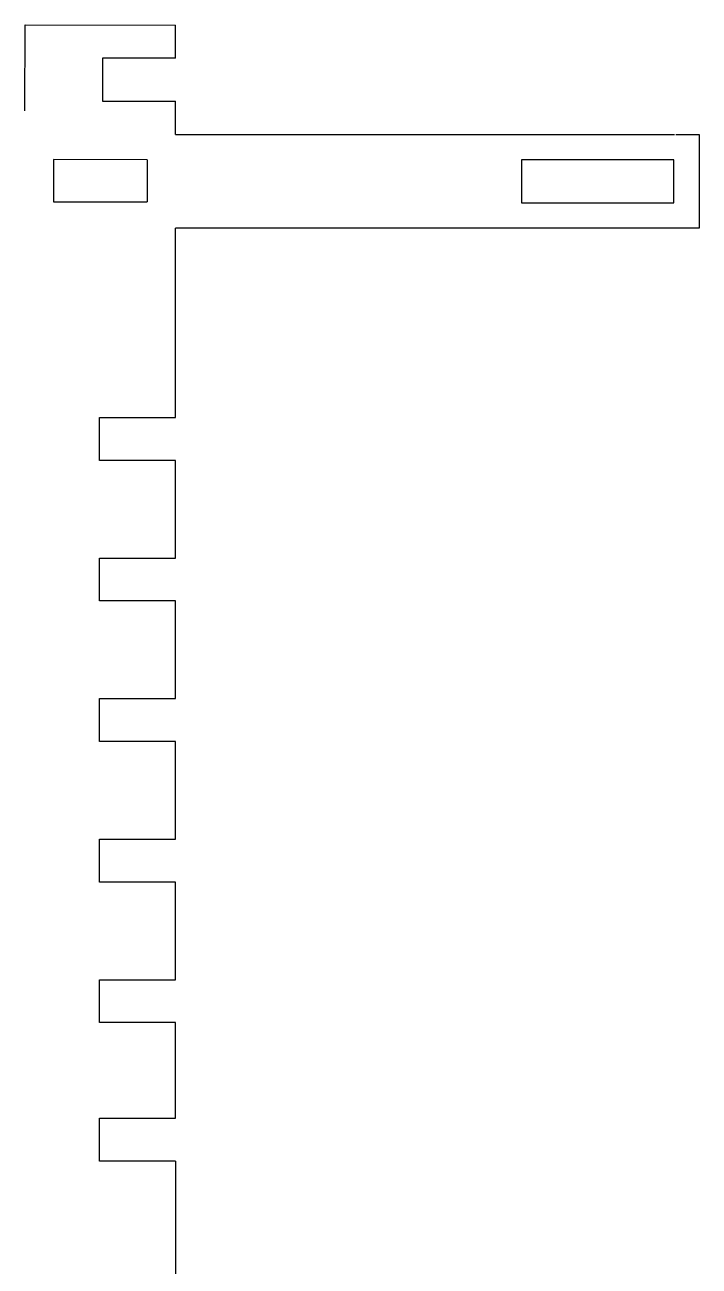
# Model space of a CAD drawing. Header units: millimetres. Extents: x 1 to 583, y -486 to -2.
# Drawn here: x 475.3 to 518.5, y -306.7 to -227.3 of the extents above; entities that cross this region are included whole.
import ezdxf

# ---------------------------------------------------------------- set-up
doc = ezdxf.new("R2010")
doc.units = ezdxf.units.MM
doc.header["$MEASUREMENT"] = 0
doc.layers.add('dibujo', color=10, linetype='Continuous')

msp = doc.modelspace()

# ---------------------------------------------------------------- linework, layer by layer
at = {"layer": 'dibujo'}
for p, q in [((475.321, -232.759), (475.34, -227.259)), ((475.34, -227.259), (484.969, -227.275)), ((484.969, -229.4), (484.969, -227.275)), ((484.969, -234.275), (484.969, -232.15)), ((484.969, -234.275), (516.889, -234.275)), ((516.968, -234.275), (518.468, -234.275)), ((518.468, -234.275), (518.468, -240.275)), ((477.155, -235.887), (477.155, -238.584)), ((483.155, -235.913), (477.155, -235.887)), ((483.155, -235.913), (483.155, -238.598)), ((477.155, -238.584), (483.155, -238.598)), ((518.468, -240.275), (484.969, -240.275)), ((484.969, -252.4), (484.969, -240.275)), ((484.969, -261.4), (484.969, -255.15)), ((484.969, -270.4), (484.969, -264.15)), ((484.969, -279.4), (484.969, -273.15)), ((484.969, -288.4), (484.969, -282.15)), ((484.969, -297.275), (484.969, -291.15)), ((484.969, -300.025), (484.969, -317.275))]:
    msp.add_line(p, q, dxfattribs=at)
for points in [[(484.969, -229.4), (480.28, -229.4), (480.28, -232.15), (484.969, -232.15)], [(484.969, -255.15), (480.094, -255.15), (480.094, -252.4), (484.969, -252.4)], [(484.969, -264.15), (480.094, -264.15), (480.094, -261.4), (484.969, -261.4)], [(484.969, -273.15), (480.094, -273.15), (480.094, -270.4), (484.969, -270.4)], [(484.969, -282.15), (480.094, -282.15), (480.094, -279.4), (484.969, -279.4)], [(484.969, -291.15), (480.094, -291.15), (480.094, -288.4), (484.969, -288.4)], [(484.969, -300.025), (480.094, -300.025), (480.094, -297.275), (484.969, -297.275)]]:
    msp.add_lwpolyline(points, dxfattribs=at)
msp.add_lwpolyline([(516.843, -235.9), (507.093, -235.9), (507.093, -238.65), (516.843, -238.65)], close=True, dxfattribs=at)

doc.saveas('drawing.dxf')
